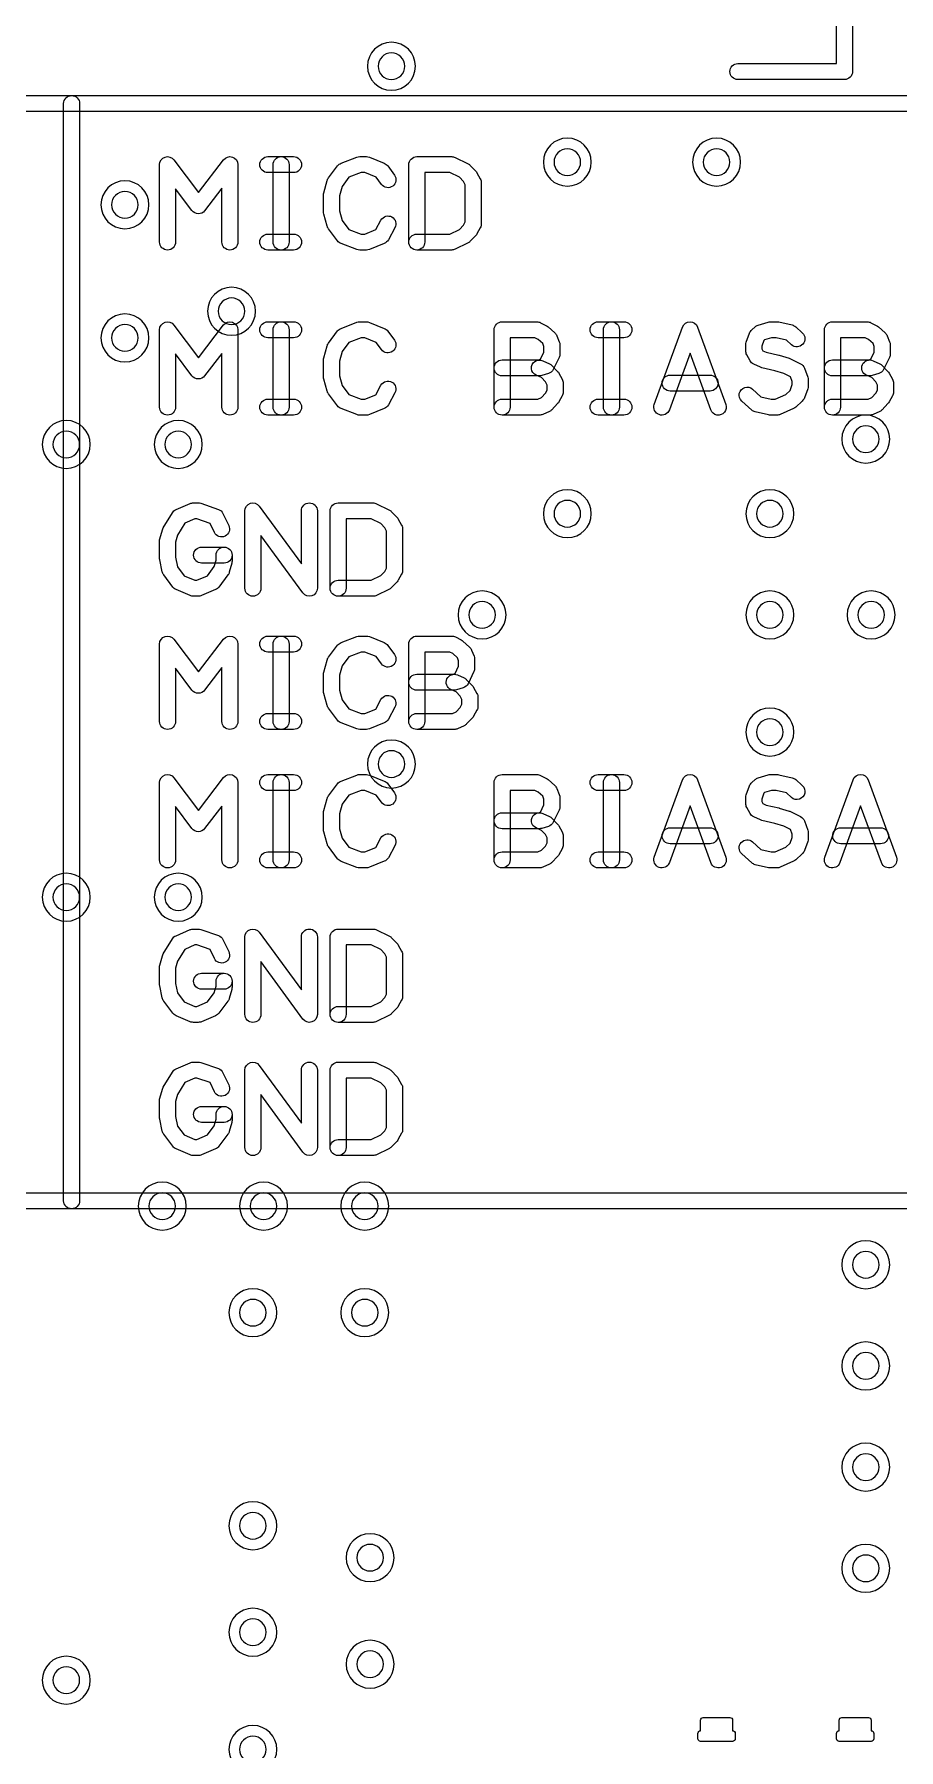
# Model space of a CAD drawing. Extents: x 0 to 53.3, y 0 to 68.6.
# Drawn here: x 28.4 to 36.51, y 19.5 to 35.6 of the extents above; entities that cross this region are included whole.
import ezdxf

# ---------------------------------------------------------------- set-up
doc = ezdxf.new("R2010")
doc.units = 0
for name, color, linetype in [('HOLE_1_4', 7, 'CONTINUOUS'), ('NC_Resist-A', 221, 'CONTINUOUS'), ('NC_Symbol-A', 140, 'CONTINUOUS')]:
    doc.layers.add(name, color=color, linetype=linetype)

msp = doc.modelspace()

# ---------------------------------------------------------------- linework, layer by layer
at = {"layer": 'HOLE_1_4'}
for points in [[(31.875, 35.3, 1), (31.625, 35.3, 1), (31.875, 35.3)], [(33.525, 34.4, 1), (33.275, 34.4, 1), (33.525, 34.4)], [(34.925, 34.4, 1), (34.675, 34.4, 1), (34.925, 34.4)], [(29.375, 34, 1), (29.125, 34, 1), (29.375, 34)], [(30.375, 33, 1), (30.125, 33, 1), (30.375, 33)], [(29.375, 32.75, 1), (29.125, 32.75, 1), (29.375, 32.75)], [(36.325, 31.8, 1), (36.075, 31.8, 1), (36.325, 31.8)], [(28.825, 31.75, 1), (28.575, 31.75, 1), (28.825, 31.75)], [(29.875, 31.75, 1), (29.625, 31.75, 1), (29.875, 31.75)], [(33.525, 31.1, 1), (33.275, 31.1, 1), (33.525, 31.1)], [(35.425, 31.1, 1), (35.175, 31.1, 1), (35.425, 31.1)], [(32.725, 30.15, 1), (32.475, 30.15, 1), (32.725, 30.15)], [(35.425, 30.15, 1), (35.175, 30.15, 1), (35.425, 30.15)], [(36.375, 30.15, 1), (36.125, 30.15, 1), (36.375, 30.15)], [(35.425, 29.05, 1), (35.175, 29.05, 1), (35.425, 29.05)], [(31.875, 28.75, 1), (31.625, 28.75, 1), (31.875, 28.75)], [(28.825, 27.5, 1), (28.575, 27.5, 1), (28.825, 27.5)], [(29.875, 27.5, 1), (29.625, 27.5, 1), (29.875, 27.5)], [(29.725, 24.6, 1), (29.475, 24.6, 1), (29.725, 24.6)], [(30.675, 24.6, 1), (30.425, 24.6, 1), (30.675, 24.6)], [(31.625, 24.6, 1), (31.375, 24.6, 1), (31.625, 24.6)], [(36.325, 24.05, 1), (36.075, 24.05, 1), (36.325, 24.05)], [(30.575, 23.6, 1), (30.325, 23.6, 1), (30.575, 23.6)], [(31.625, 23.6, 1), (31.375, 23.6, 1), (31.625, 23.6)], [(36.325, 23.1, 1), (36.075, 23.1, 1), (36.325, 23.1)], [(36.325, 22.15, 1), (36.075, 22.15, 1), (36.325, 22.15)], [(30.575, 21.6, 1), (30.325, 21.6, 1), (30.575, 21.6)], [(31.675, 21.3, 1), (31.425, 21.3, 1), (31.675, 21.3)], [(36.325, 21.2, 1), (36.075, 21.2, 1), (36.325, 21.2)], [(30.575, 20.6, 1), (30.325, 20.6, 1), (30.575, 20.6)], [(31.675, 20.3, 1), (31.425, 20.3, 1), (31.675, 20.3)], [(28.825, 20.15, 1), (28.575, 20.15, 1), (28.825, 20.15)], [(30.575, 19.5, 1), (30.325, 19.5, 1), (30.575, 19.5)]]:
    msp.add_lwpolyline(points, format="xyb", close=True, dxfattribs=at)
at = {"layer": 'NC_Resist-A'}
for points in [[(31.975, 35.3, 1), (31.525, 35.3, 1), (31.975, 35.3)], [(33.625, 34.4, 1), (33.175, 34.4, 1), (33.625, 34.4)], [(35.025, 34.4, 1), (34.575, 34.4, 1), (35.025, 34.4)], [(29.475, 34, 1), (29.025, 34, 1), (29.475, 34)], [(30.475, 33, 1), (30.025, 33, 1), (30.475, 33)], [(29.475, 32.75, 1), (29.025, 32.75, 1), (29.475, 32.75)], [(28.925, 31.75, 1), (28.475, 31.75, 1), (28.925, 31.75)], [(29.975, 31.75, 1), (29.525, 31.75, 1), (29.975, 31.75)], [(36.425, 31.8, 1), (35.975, 31.8, 1), (36.425, 31.8)], [(33.625, 31.1, 1), (33.175, 31.1, 1), (33.625, 31.1)], [(35.525, 31.1, 1), (35.075, 31.1, 1), (35.525, 31.1)], [(32.825, 30.15, 1), (32.375, 30.15, 1), (32.825, 30.15)], [(35.525, 30.15, 1), (35.075, 30.15, 1), (35.525, 30.15)], [(36.475, 30.15, 1), (36.025, 30.15, 1), (36.475, 30.15)], [(35.525, 29.05, 1), (35.075, 29.05, 1), (35.525, 29.05)], [(31.975, 28.75, 1), (31.525, 28.75, 1), (31.975, 28.75)], [(28.925, 27.5, 1), (28.475, 27.5, 1), (28.925, 27.5)], [(29.975, 27.5, 1), (29.525, 27.5, 1), (29.975, 27.5)], [(29.825, 24.6, 1), (29.375, 24.6, 1), (29.825, 24.6)], [(30.775, 24.6, 1), (30.325, 24.6, 1), (30.775, 24.6)], [(31.725, 24.6, 1), (31.275, 24.6, 1), (31.725, 24.6)], [(36.425, 24.05, 1), (35.975, 24.05, 1), (36.425, 24.05)], [(30.675, 23.6, 1), (30.225, 23.6, 1), (30.675, 23.6)], [(31.725, 23.6, 1), (31.275, 23.6, 1), (31.725, 23.6)], [(36.425, 23.1, 1), (35.975, 23.1, 1), (36.425, 23.1)], [(36.425, 22.15, 1), (35.975, 22.15, 1), (36.425, 22.15)], [(30.675, 21.6, 1), (30.225, 21.6, 1), (30.675, 21.6)], [(31.775, 21.3, 1), (31.325, 21.3, 1), (31.775, 21.3)], [(36.425, 21.2, 1), (35.975, 21.2, 1), (36.425, 21.2)], [(30.675, 20.6, 1), (30.225, 20.6, 1), (30.675, 20.6)], [(31.775, 20.3, 1), (31.325, 20.3, 1), (31.775, 20.3)], [(28.925, 20.15, 1), (28.475, 20.15, 1), (28.925, 20.15)], [(30.675, 19.5, 1), (30.225, 19.5, 1), (30.675, 19.5)], [(34.65, 19.575, -0.414214), (34.625, 19.6), (34.625, 19.65, -0.414214), (34.65, 19.675), (34.65, 19.675), (34.65, 19.775, -0.414214), (34.675, 19.8), (34.925, 19.8, -0.414214), (34.95, 19.775), (34.95, 19.675), (34.95, 19.675, -0.414214), (34.975, 19.65), (34.975, 19.6, -0.414214), (34.95, 19.575)], [(35.95, 19.575, -0.414214), (35.925, 19.6), (35.925, 19.65, -0.414214), (35.95, 19.675), (35.95, 19.675), (35.95, 19.775, -0.414214), (35.975, 19.8), (36.225, 19.8, -0.414214), (36.25, 19.775), (36.25, 19.675), (36.25, 19.675, -0.414214), (36.275, 19.65), (36.275, 19.6, -0.414214), (36.25, 19.575)]]:
    msp.add_lwpolyline(points, format="xyb", close=True, dxfattribs=at)
at = {"layer": 'NC_Symbol-A'}
for points in [[(35, 35.175, -1), (35, 35.325), (35.925, 35.325), (35.925, 48.675), (35, 48.675, -1), (35, 48.825), (36, 48.825, -0.414214), (36.075, 48.75), (36.075, 35.25, -0.414214), (36, 35.175)], [(20.975, 24.65, -1), (20.825, 24.65), (20.825, 34.95, -0.414214), (20.9, 35.025), (37.05, 35.025, -0.414214), (37.125, 34.95), (37.125, 24.65, -0.414214), (37.05, 24.575), (20.9, 24.575, -1), (20.9, 24.725), (36.975, 24.725), (36.975, 34.875), (20.975, 34.875)], [(28.675, 34.95, -1), (28.825, 34.95), (28.825, 24.65, -1), (28.675, 24.65)], [(29.725, 33.65, -1), (29.575, 33.65), (29.575, 34.37642, -0.721828), (29.71013, 34.42124), (29.93911, 34.11405), (30.17487, 34.42201, -0.716973), (30.30942, 34.37642), (30.30942, 33.65, -1), (30.15942, 33.65), (30.15942, 34.15507), (29.99786, 33.94403, -0.497802), (29.87818, 33.9448), (29.725, 34.1503)], [(30.59026, 34.30142, -1), (30.59026, 34.45142), (30.83182, 34.45142, -1), (30.83182, 34.30142)], [(30.78994, 33.65, -1), (30.63994, 33.65), (30.63994, 34.37642, -1), (30.78994, 34.37642)], [(31.77798, 34.2793, -1), (31.65708, 34.19052), (31.60735, 34.25824), (31.50037, 34.30142), (31.46645, 34.30142), (31.35139, 34.25742), (31.28732, 34.17281), (31.26266, 34.08326), (31.26266, 33.94316), (31.28732, 33.8536), (31.35138, 33.76899), (31.46645, 33.725), (31.50038, 33.725), (31.60237, 33.76616), (31.65183, 33.85599, -1), (31.78323, 33.78363), (31.72089, 33.67042, -0.172647), (31.68326, 33.63705), (31.54301, 33.58045, -0.096196), (31.51494, 33.575), (31.4526, 33.575, -0.091533), (31.42582, 33.57994), (31.27777, 33.63654, -0.140316), (31.24476, 33.66133), (31.15904, 33.77454, -0.095127), (31.14652, 33.7999), (31.11535, 33.91311, -0.067273), (31.11266, 33.93302), (31.11266, 34.0934, -0.067273), (31.11535, 34.11331), (31.14652, 34.22651, -0.095127), (31.15904, 34.25187), (31.24476, 34.36508, -0.140266), (31.27776, 34.38986), (31.42581, 34.44647, -0.091573), (31.4526, 34.45142), (31.51494, 34.45142, -0.096196), (31.54301, 34.44597), (31.68326, 34.38936, -0.13934), (31.71564, 34.3642)], [(32.06266, 33.65, -1), (31.91266, 33.65), (31.91266, 34.37642, -0.414214), (31.98766, 34.45142), (32.31494, 34.45142, -0.113231), (32.34763, 34.44392), (32.46451, 34.38731, -0.088472), (32.48583, 34.37185), (32.54037, 34.31525, -0.065989), (32.55206, 34.29938), (32.58323, 34.24277, -0.12648), (32.59253, 34.2066), (32.59253, 33.81981, -0.126514), (32.58323, 33.78363), (32.55206, 33.72703, -0.065961), (32.54037, 33.71117), (32.48583, 33.65456, -0.088472), (32.46451, 33.6391), (32.34763, 33.5825, -0.113231), (32.31494, 33.575), (31.98766, 33.575, -1), (31.98766, 33.725), (32.29774, 33.725), (32.38709, 33.76827), (32.42546, 33.80809), (32.44253, 33.8391), (32.44253, 34.18732), (32.42546, 34.21833), (32.38709, 34.25814), (32.29773, 34.30142), (32.06266, 34.30142)], [(30.59026, 33.575, -1), (30.59026, 33.725), (30.83182, 33.725, -1), (30.83182, 33.575)], [(29.725, 32.1, -1), (29.575, 32.1), (29.575, 32.82642, -0.721828), (29.71013, 32.87124), (29.93911, 32.56405), (30.17487, 32.87201, -0.716973), (30.30942, 32.82642), (30.30942, 32.1, -1), (30.15942, 32.1), (30.15942, 32.60507), (29.99786, 32.39403, -0.497802), (29.87818, 32.3948), (29.725, 32.6003)], [(30.59026, 32.75142, -1), (30.59026, 32.90142), (30.83182, 32.90142, -1), (30.83182, 32.75142)], [(30.78994, 32.1, -1), (30.63994, 32.1), (30.63994, 32.82642, -1), (30.78994, 32.82642)], [(31.77798, 32.7293, -1), (31.65708, 32.64052), (31.60735, 32.70824), (31.50037, 32.75142), (31.46645, 32.75142), (31.35139, 32.70742), (31.28732, 32.62281), (31.26266, 32.53326), (31.26266, 32.39316), (31.28732, 32.3036), (31.35138, 32.21899), (31.46645, 32.175), (31.50038, 32.175), (31.60237, 32.21616), (31.65183, 32.30599, -1), (31.78323, 32.23363), (31.72089, 32.12042, -0.172647), (31.68326, 32.08705), (31.54301, 32.03045, -0.096196), (31.51494, 32.025), (31.4526, 32.025, -0.091533), (31.42582, 32.02994), (31.27777, 32.08654, -0.140316), (31.24476, 32.11133), (31.15904, 32.22454, -0.095127), (31.14652, 32.2499), (31.11535, 32.36311, -0.067273), (31.11266, 32.38302), (31.11266, 32.5434, -0.067273), (31.11535, 32.56331), (31.14652, 32.67651, -0.095127), (31.15904, 32.70187), (31.24476, 32.81508, -0.140266), (31.27776, 32.83986), (31.42581, 32.89647, -0.091573), (31.4526, 32.90142), (31.51494, 32.90142, -0.096196), (31.54301, 32.89597), (31.68326, 32.83936, -0.13934), (31.71564, 32.8142)], [(32.86266, 32.1, -1), (32.71266, 32.1), (32.71266, 32.82642, -0.414214), (32.78766, 32.90142), (33.11494, 32.90142, -0.12026), (33.14949, 32.89299), (33.20403, 32.86468, -0.064683), (33.21989, 32.85364), (33.28223, 32.79704, -0.110983), (33.30114, 32.77013), (33.32451, 32.71353, -0.098199), (33.33019, 32.68491), (33.33019, 32.6, -0.112704), (33.32276, 32.56745), (33.26822, 32.45424, -0.209984), (33.22238, 32.41501), (33.16004, 32.39614, -0.073621), (33.13831, 32.39292), (32.78766, 32.39292, -1), (32.78766, 32.54292), (33.12721, 32.54292), (33.14738, 32.54903), (33.18019, 32.61712), (33.18019, 32.67004), (33.16893, 32.69731), (33.12628, 32.73603), (33.09663, 32.75142), (32.86266, 32.75142)], [(33.68896, 32.75142, -1), (33.68896, 32.90142), (33.93052, 32.90142, -1), (33.93052, 32.75142)], [(33.88864, 32.1, -1), (33.73864, 32.1), (33.73864, 32.82642, -1), (33.88864, 32.82642)], [(34.35682, 32.0743, -1), (34.2159, 32.1257), (34.48084, 32.85212, -0.699716), (34.62176, 32.85212), (34.88669, 32.1257, -1), (34.74577, 32.0743), (34.5513, 32.60753)], [(35.60431, 32.79704, -1), (35.50349, 32.68598), (35.45574, 32.72934), (35.35847, 32.75142), (35.31565, 32.75142), (35.24894, 32.73122), (35.24393, 32.72667), (35.2237, 32.67158), (35.2237, 32.64759), (35.23355, 32.6297), (35.26626, 32.61485), (35.38349, 32.58823, -0.017632), (35.3886, 32.58687), (35.48211, 32.55857, -0.043373), (35.49417, 32.55375), (35.58768, 32.50658, -0.190205), (35.62431, 32.46546), (35.65547, 32.38056, -0.088162), (35.66006, 32.35472), (35.66006, 32.29811, -0.088162), (35.65547, 32.27227), (35.62431, 32.18737, -0.121028), (35.60432, 32.15769), (35.54198, 32.10108, -0.077945), (35.52256, 32.08831), (35.39788, 32.03171, -0.106935), (35.36688, 32.025), (35.30455, 32.025, -0.055853), (35.28795, 32.02686), (35.16327, 32.05516, -0.129239), (35.12945, 32.07278), (35.03594, 32.15769, -1), (35.13678, 32.26873), (35.21569, 32.19708), (35.31295, 32.175), (35.35065, 32.175), (35.44985, 32.22003), (35.48984, 32.25635), (35.51006, 32.31144), (35.51006, 32.34139), (35.49369, 32.38599), (35.43243, 32.41689), (35.34769, 32.44254), (35.2256, 32.47026, -0.050748), (35.21121, 32.47511), (35.14887, 32.50341, -0.161712), (35.11417, 32.53552), (35.083, 32.59212, -0.126514), (35.0737, 32.6283), (35.0737, 32.68491, -0.088201), (35.0783, 32.71076), (35.10947, 32.79566, -0.121028), (35.12946, 32.82534), (35.16063, 32.85364, -0.111239), (35.18931, 32.86989), (35.28282, 32.8982, -0.073621), (35.30455, 32.90142), (35.36688, 32.90142, -0.055887), (35.38349, 32.89956), (35.50817, 32.87125, -0.129161), (35.54197, 32.85364)], [(35.96136, 32.1, -1), (35.81136, 32.1), (35.81136, 32.82642, -0.414214), (35.88636, 32.90142), (36.21364, 32.90142, -0.12026), (36.24819, 32.89299), (36.30273, 32.86468, -0.064683), (36.31859, 32.85364), (36.38093, 32.79704, -0.110955), (36.39984, 32.77014), (36.42322, 32.71354, -0.098232), (36.4289, 32.68491), (36.4289, 32.6, -0.112738), (36.42147, 32.56744), (36.36692, 32.45423, -0.209959), (36.32108, 32.41501), (36.25874, 32.39614, -0.073621), (36.23701, 32.39292), (35.88636, 32.39292, -1), (35.88636, 32.54292), (36.22591, 32.54292), (36.24609, 32.54903), (36.2789, 32.61713), (36.2789, 32.67003), (36.26763, 32.69731), (36.22498, 32.73603), (36.19533, 32.75142), (35.96136, 32.75142)], [(33.10731, 32.39963, -1), (33.16931, 32.53621), (33.23165, 32.50791, -0.094741), (33.25466, 32.49166), (33.3092, 32.43506, -0.065961), (33.32089, 32.4192), (33.35206, 32.3626, -0.126514), (33.36136, 32.32642), (33.36136, 32.24151, -0.126514), (33.35206, 32.20533), (33.32089, 32.14873, -0.065961), (33.3092, 32.13287), (33.25466, 32.07626, -0.094741), (33.23165, 32.06001), (33.16931, 32.03171, -0.106935), (33.13831, 32.025), (32.78766, 32.025, -1), (32.78766, 32.175), (33.12208, 32.175), (33.15659, 32.19066), (33.19429, 32.22979), (33.21136, 32.2608), (33.21136, 32.30713), (33.19429, 32.33814), (33.15659, 32.37725)], [(36.20601, 32.39963, -1), (36.26801, 32.53621), (36.33035, 32.50791, -0.094694), (36.35335, 32.49167), (36.4079, 32.43507, -0.066036), (36.4196, 32.41919), (36.45076, 32.36259, -0.12648), (36.46006, 32.32642), (36.46006, 32.24151, -0.12648), (36.45076, 32.20534), (36.4196, 32.14874, -0.065989), (36.40791, 32.13287), (36.35336, 32.07626, -0.094741), (36.33035, 32.06001), (36.26801, 32.03171, -0.106935), (36.23701, 32.025), (35.88636, 32.025, -1), (35.88636, 32.175), (36.22078, 32.175), (36.25529, 32.19067), (36.29299, 32.22979), (36.31006, 32.26079), (36.31006, 32.30714), (36.293, 32.33814), (36.2553, 32.37725)], [(34.36429, 32.25142, -1), (34.36429, 32.40142), (34.73831, 32.40142, -1), (34.73831, 32.25142)], [(30.59026, 32.025, -1), (30.59026, 32.175), (30.83182, 32.175, -1), (30.83182, 32.025)], [(33.68896, 32.025, -1), (33.68896, 32.175), (33.93052, 32.175, -1), (33.93052, 32.025)], [(30.22406, 30.98915, -1), (30.08892, 30.92405), (30.04793, 31.00914), (29.9257, 31.05142), (29.90691, 31.05142), (29.81074, 31.01032), (29.74292, 30.89835), (29.725, 30.83326), (29.725, 30.69068), (29.7434, 30.60157), (29.80687, 30.51775), (29.90691, 30.475), (29.92296, 30.475), (30.023, 30.51775), (30.088, 30.6036), (30.10487, 30.66486), (30.10487, 30.71132, -1), (30.25487, 30.71132), (30.25487, 30.65472, -0.067273), (30.25218, 30.63481), (30.2288, 30.5499, -0.095112), (30.21629, 30.52454), (30.13058, 30.41133, -0.13049), (30.10025, 30.38763), (29.96778, 30.33103, -0.101298), (29.93831, 30.325), (29.89156, 30.325, -0.101298), (29.86209, 30.33103), (29.72962, 30.38763, -0.13049), (29.69929, 30.41133), (29.61358, 30.52454, -0.111539), (29.59993, 30.55464), (29.57655, 30.66785, -0.050962), (29.575, 30.68302), (29.575, 30.8434, -0.067273), (29.57769, 30.86331), (29.60107, 30.94821, -0.069071), (29.60923, 30.96715), (29.69494, 31.10866, -0.156881), (29.72962, 31.13878), (29.86209, 31.19539, -0.101298), (29.89156, 31.20142), (29.93831, 31.20142, -0.083456), (29.96283, 31.1973), (30.12647, 31.14069, -0.199808), (30.16952, 31.10236)], [(30.525, 30.4, -1), (30.375, 30.4), (30.375, 31.12642, -0.725784), (30.51059, 31.17062), (30.90487, 30.63009), (30.90487, 31.12642, -1), (31.05487, 31.12642), (31.05487, 30.4, -0.725784), (30.91928, 30.3558), (30.525, 30.89633)], [(31.325, 30.4, -1), (31.175, 30.4), (31.175, 31.12642, -0.414214), (31.25, 31.20142), (31.57727, 31.20142, -0.113231), (31.60996, 31.19392), (31.72685, 31.13731, -0.088472), (31.74817, 31.12185), (31.80271, 31.06525, -0.065989), (31.8144, 31.04938), (31.84557, 30.99277, -0.12648), (31.85487, 30.9566), (31.85487, 30.56981, -0.126514), (31.84557, 30.53363), (31.8144, 30.47703, -0.065961), (31.80271, 30.46117), (31.74817, 30.40456, -0.088472), (31.72685, 30.3891), (31.60996, 30.3325, -0.113231), (31.57727, 30.325), (31.25, 30.325, -1), (31.25, 30.475), (31.56007, 30.475), (31.64943, 30.51827), (31.6878, 30.55809), (31.70487, 30.5891), (31.70487, 30.93732), (31.6878, 30.96833), (31.64943, 31.00814), (31.56006, 31.05142), (31.325, 31.05142)], [(30.17987, 30.78632, -1), (30.17987, 30.63632), (29.96948, 30.63632, -1), (29.96948, 30.78632)], [(29.725, 29.15, -1), (29.575, 29.15), (29.575, 29.87642, -0.721828), (29.71013, 29.92124), (29.93911, 29.61405), (30.17487, 29.92201, -0.716973), (30.30942, 29.87642), (30.30942, 29.15, -1), (30.15942, 29.15), (30.15942, 29.65507), (29.99786, 29.44403, -0.497802), (29.87818, 29.4448), (29.725, 29.6503)], [(30.59026, 29.80142, -1), (30.59026, 29.95142), (30.83182, 29.95142, -1), (30.83182, 29.80142)], [(30.78994, 29.15, -1), (30.63994, 29.15), (30.63994, 29.87642, -1), (30.78994, 29.87642)], [(31.77798, 29.7793, -1), (31.65708, 29.69052), (31.60735, 29.75824), (31.50037, 29.80142), (31.46645, 29.80142), (31.35139, 29.75742), (31.28732, 29.67281), (31.26266, 29.58326), (31.26266, 29.44316), (31.28732, 29.3536), (31.35138, 29.26899), (31.46645, 29.225), (31.50038, 29.225), (31.60237, 29.26616), (31.65183, 29.35599, -1), (31.78323, 29.28363), (31.72089, 29.17042, -0.172647), (31.68326, 29.13705), (31.54301, 29.08045, -0.096196), (31.51494, 29.075), (31.4526, 29.075, -0.091533), (31.42582, 29.07994), (31.27777, 29.13654, -0.140316), (31.24476, 29.16133), (31.15904, 29.27454, -0.095127), (31.14652, 29.2999), (31.11535, 29.41311, -0.067273), (31.11266, 29.43302), (31.11266, 29.5934, -0.067273), (31.11535, 29.61331), (31.14652, 29.72651, -0.095127), (31.15904, 29.75187), (31.24476, 29.86508, -0.140266), (31.27776, 29.88986), (31.42581, 29.94647, -0.091573), (31.4526, 29.95142), (31.51494, 29.95142, -0.096196), (31.54301, 29.94597), (31.68326, 29.88936, -0.13934), (31.71564, 29.8642)], [(32.06266, 29.15, -1), (31.91266, 29.15), (31.91266, 29.87642, -0.414214), (31.98766, 29.95142), (32.31494, 29.95142, -0.12026), (32.34949, 29.94299), (32.40403, 29.91468, -0.064683), (32.41989, 29.90364), (32.48223, 29.84704, -0.110983), (32.50114, 29.82013), (32.52451, 29.76353, -0.098199), (32.53019, 29.73491), (32.53019, 29.65, -0.112704), (32.52276, 29.61745), (32.46822, 29.50424, -0.209984), (32.42238, 29.46501), (32.36004, 29.44614, -0.073621), (32.33831, 29.44292), (31.98766, 29.44292, -1), (31.98766, 29.59292), (32.32721, 29.59292), (32.34738, 29.59903), (32.38019, 29.66712), (32.38019, 29.72004), (32.36893, 29.74731), (32.32628, 29.78603), (32.29663, 29.80142), (32.06266, 29.80142)], [(32.30731, 29.44963, -1), (32.36931, 29.58621), (32.43165, 29.55791, -0.094741), (32.45466, 29.54166), (32.5092, 29.48506, -0.065961), (32.52089, 29.4692), (32.55206, 29.4126, -0.126514), (32.56136, 29.37642), (32.56136, 29.29151, -0.126514), (32.55206, 29.25533), (32.52089, 29.19873, -0.065961), (32.5092, 29.18287), (32.45466, 29.12626, -0.094741), (32.43165, 29.11001), (32.36931, 29.08171, -0.106935), (32.33831, 29.075), (31.98766, 29.075, -1), (31.98766, 29.225), (32.32208, 29.225), (32.35659, 29.24066), (32.39429, 29.27979), (32.41136, 29.3108), (32.41136, 29.35713), (32.39429, 29.38814), (32.35659, 29.42725)], [(30.59026, 29.075, -1), (30.59026, 29.225), (30.83182, 29.225, -1), (30.83182, 29.075)], [(29.725, 27.85, -1), (29.575, 27.85), (29.575, 28.57642, -0.721828), (29.71013, 28.62124), (29.93911, 28.31405), (30.17487, 28.62201, -0.716973), (30.30942, 28.57642), (30.30942, 27.85, -1), (30.15942, 27.85), (30.15942, 28.35507), (29.99786, 28.14403, -0.497802), (29.87818, 28.1448), (29.725, 28.3503)], [(30.59026, 28.50142, -1), (30.59026, 28.65142), (30.83182, 28.65142, -1), (30.83182, 28.50142)], [(30.78994, 27.85, -1), (30.63994, 27.85), (30.63994, 28.57642, -1), (30.78994, 28.57642)], [(31.77798, 28.4793, -1), (31.65708, 28.39052), (31.60735, 28.45824), (31.50037, 28.50142), (31.46645, 28.50142), (31.35139, 28.45742), (31.28732, 28.37281), (31.26266, 28.28326), (31.26266, 28.14316), (31.28732, 28.0536), (31.35138, 27.96899), (31.46645, 27.925), (31.50038, 27.925), (31.60237, 27.96616), (31.65183, 28.05599, -1), (31.78323, 27.98363), (31.72089, 27.87042, -0.172647), (31.68326, 27.83705), (31.54301, 27.78045, -0.096196), (31.51494, 27.775), (31.4526, 27.775, -0.091533), (31.42582, 27.77994), (31.27777, 27.83654, -0.140316), (31.24476, 27.86133), (31.15904, 27.97454, -0.095127), (31.14652, 27.9999), (31.11535, 28.11311, -0.067273), (31.11266, 28.13302), (31.11266, 28.2934, -0.067273), (31.11535, 28.31331), (31.14652, 28.42651, -0.095127), (31.15904, 28.45187), (31.24476, 28.56508, -0.140266), (31.27776, 28.58986), (31.42581, 28.64647, -0.091573), (31.4526, 28.65142), (31.51494, 28.65142, -0.096196), (31.54301, 28.64597), (31.68326, 28.58936, -0.13934), (31.71564, 28.5642)], [(32.86266, 27.85, -1), (32.71266, 27.85), (32.71266, 28.57642, -0.414214), (32.78766, 28.65142), (33.11494, 28.65142, -0.12026), (33.14949, 28.64299), (33.20403, 28.61468, -0.064683), (33.21989, 28.60364), (33.28223, 28.54704, -0.110983), (33.30114, 28.52013), (33.32451, 28.46353, -0.098199), (33.33019, 28.43491), (33.33019, 28.35, -0.112704), (33.32276, 28.31745), (33.26822, 28.20424, -0.209984), (33.22238, 28.16501), (33.16004, 28.14614, -0.073621), (33.13831, 28.14292), (32.78766, 28.14292, -1), (32.78766, 28.29292), (33.12721, 28.29292), (33.14738, 28.29903), (33.18019, 28.36712), (33.18019, 28.42004), (33.16893, 28.44731), (33.12628, 28.48603), (33.09663, 28.50142), (32.86266, 28.50142)], [(33.68896, 28.50142, -1), (33.68896, 28.65142), (33.93052, 28.65142, -1), (33.93052, 28.50142)], [(33.88864, 27.85, -1), (33.73864, 27.85), (33.73864, 28.57642, -1), (33.88864, 28.57642)], [(34.35682, 27.8243, -1), (34.2159, 27.8757), (34.48084, 28.60212, -0.699716), (34.62176, 28.60212), (34.88669, 27.8757, -1), (34.74577, 27.8243), (34.5513, 28.35753)], [(35.60431, 28.54704, -1), (35.50349, 28.43598), (35.45574, 28.47934), (35.35847, 28.50142), (35.31565, 28.50142), (35.24894, 28.48122), (35.24393, 28.47667), (35.2237, 28.42158), (35.2237, 28.39759), (35.23355, 28.3797), (35.26626, 28.36485), (35.38349, 28.33823, -0.017632), (35.3886, 28.33687), (35.48211, 28.30857, -0.043373), (35.49417, 28.30375), (35.58768, 28.25658, -0.190205), (35.62431, 28.21546), (35.65547, 28.13056, -0.088162), (35.66006, 28.10472), (35.66006, 28.04811, -0.088162), (35.65547, 28.02227), (35.62431, 27.93737, -0.121028), (35.60432, 27.90769), (35.54198, 27.85108, -0.077945), (35.52256, 27.83831), (35.39788, 27.78171, -0.106935), (35.36688, 27.775), (35.30455, 27.775, -0.055853), (35.28795, 27.77686), (35.16327, 27.80516, -0.129239), (35.12945, 27.82278), (35.03594, 27.90769, -1), (35.13678, 28.01873), (35.21569, 27.94708), (35.31295, 27.925), (35.35065, 27.925), (35.44985, 27.97003), (35.48984, 28.00635), (35.51006, 28.06144), (35.51006, 28.09139), (35.49369, 28.13599), (35.43243, 28.16689), (35.34769, 28.19254), (35.2256, 28.22026, -0.050748), (35.21121, 28.22511), (35.14887, 28.25341, -0.161712), (35.11417, 28.28552), (35.083, 28.34212, -0.126514), (35.0737, 28.3783), (35.0737, 28.43491, -0.088201), (35.0783, 28.46076), (35.10947, 28.54566, -0.121028), (35.12946, 28.57534), (35.16063, 28.60364, -0.111239), (35.18931, 28.61989), (35.28282, 28.6482, -0.073621), (35.30455, 28.65142), (35.36688, 28.65142, -0.055887), (35.38349, 28.64956), (35.50817, 28.62125, -0.129161), (35.54197, 28.60364)], [(35.95682, 27.8243, -1), (35.8159, 27.8757), (36.08084, 28.60212, -0.699716), (36.22176, 28.60212), (36.48669, 27.8757, -1), (36.34577, 27.8243), (36.1513, 28.35753)], [(33.10731, 28.14963, -1), (33.16931, 28.28621), (33.23165, 28.25791, -0.094741), (33.25466, 28.24166), (33.3092, 28.18506, -0.065961), (33.32089, 28.1692), (33.35206, 28.1126, -0.126514), (33.36136, 28.07642), (33.36136, 27.99151, -0.126514), (33.35206, 27.95533), (33.32089, 27.89873, -0.065961), (33.3092, 27.88287), (33.25466, 27.82626, -0.094741), (33.23165, 27.81001), (33.16931, 27.78171, -0.106935), (33.13831, 27.775), (32.78766, 27.775, -1), (32.78766, 27.925), (33.12208, 27.925), (33.15659, 27.94066), (33.19429, 27.97979), (33.21136, 28.0108), (33.21136, 28.05713), (33.19429, 28.08814), (33.15659, 28.12725)], [(34.36429, 28.00142, -1), (34.36429, 28.15142), (34.73831, 28.15142, -1), (34.73831, 28.00142)], [(35.96429, 28.00142, -1), (35.96429, 28.15142), (36.33831, 28.15142, -1), (36.33831, 28.00142)], [(30.59026, 27.775, -1), (30.59026, 27.925), (30.83182, 27.925, -1), (30.83182, 27.775)], [(33.68896, 27.775, -1), (33.68896, 27.925), (33.93052, 27.925, -1), (33.93052, 27.775)], [(30.22406, 26.98915, -1), (30.08892, 26.92405), (30.04793, 27.00914), (29.9257, 27.05142), (29.90691, 27.05142), (29.81074, 27.01032), (29.74292, 26.89835), (29.725, 26.83326), (29.725, 26.69068), (29.7434, 26.60157), (29.80687, 26.51775), (29.90691, 26.475), (29.92296, 26.475), (30.023, 26.51775), (30.088, 26.6036), (30.10487, 26.66486), (30.10487, 26.71132, -1), (30.25487, 26.71132), (30.25487, 26.65472, -0.067273), (30.25218, 26.63481), (30.2288, 26.5499, -0.095112), (30.21629, 26.52454), (30.13058, 26.41133, -0.13049), (30.10025, 26.38763), (29.96778, 26.33103, -0.101298), (29.93831, 26.325), (29.89156, 26.325, -0.101298), (29.86209, 26.33103), (29.72962, 26.38763, -0.13049), (29.69929, 26.41133), (29.61358, 26.52454, -0.111539), (29.59993, 26.55464), (29.57655, 26.66785, -0.050962), (29.575, 26.68302), (29.575, 26.8434, -0.067273), (29.57769, 26.86331), (29.60107, 26.94821, -0.069071), (29.60923, 26.96715), (29.69494, 27.10866, -0.156881), (29.72962, 27.13878), (29.86209, 27.19539, -0.101298), (29.89156, 27.20142), (29.93831, 27.20142, -0.083456), (29.96283, 27.1973), (30.12647, 27.14069, -0.199808), (30.16952, 27.10236)], [(30.525, 26.4, -1), (30.375, 26.4), (30.375, 27.12642, -0.725784), (30.51059, 27.17062), (30.90487, 26.63009), (30.90487, 27.12642, -1), (31.05487, 27.12642), (31.05487, 26.4, -0.725784), (30.91928, 26.3558), (30.525, 26.89633)], [(31.325, 26.4, -1), (31.175, 26.4), (31.175, 27.12642, -0.414214), (31.25, 27.20142), (31.57727, 27.20142, -0.113231), (31.60996, 27.19392), (31.72685, 27.13731, -0.088472), (31.74817, 27.12185), (31.80271, 27.06525, -0.065989), (31.8144, 27.04938), (31.84557, 26.99277, -0.12648), (31.85487, 26.9566), (31.85487, 26.56981, -0.126514), (31.84557, 26.53363), (31.8144, 26.47703, -0.065961), (31.80271, 26.46117), (31.74817, 26.40456, -0.088472), (31.72685, 26.3891), (31.60996, 26.3325, -0.113231), (31.57727, 26.325), (31.25, 26.325, -1), (31.25, 26.475), (31.56007, 26.475), (31.64943, 26.51827), (31.6878, 26.55809), (31.70487, 26.5891), (31.70487, 26.93732), (31.6878, 26.96833), (31.64943, 27.00814), (31.56006, 27.05142), (31.325, 27.05142)], [(30.17987, 26.78632, -1), (30.17987, 26.63632), (29.96948, 26.63632, -1), (29.96948, 26.78632)], [(30.22406, 25.73915, -1), (30.08892, 25.67405), (30.04793, 25.75914), (29.9257, 25.80142), (29.90691, 25.80142), (29.81074, 25.76032), (29.74292, 25.64835), (29.725, 25.58326), (29.725, 25.44068), (29.7434, 25.35157), (29.80687, 25.26775), (29.90691, 25.225), (29.92296, 25.225), (30.023, 25.26775), (30.088, 25.3536), (30.10487, 25.41486), (30.10487, 25.46132, -1), (30.25487, 25.46132), (30.25487, 25.40472, -0.067273), (30.25218, 25.38481), (30.2288, 25.2999, -0.095112), (30.21629, 25.27454), (30.13058, 25.16133, -0.13049), (30.10025, 25.13763), (29.96778, 25.08103, -0.101298), (29.93831, 25.075), (29.89156, 25.075, -0.101298), (29.86209, 25.08103), (29.72962, 25.13763, -0.13049), (29.69929, 25.16133), (29.61358, 25.27454, -0.111539), (29.59993, 25.30464), (29.57655, 25.41785, -0.050962), (29.575, 25.43302), (29.575, 25.5934, -0.067273), (29.57769, 25.61331), (29.60107, 25.69821, -0.069071), (29.60923, 25.71715), (29.69494, 25.85866, -0.156881), (29.72962, 25.88878), (29.86209, 25.94539, -0.101298), (29.89156, 25.95142), (29.93831, 25.95142, -0.083456), (29.96283, 25.9473), (30.12647, 25.89069, -0.199808), (30.16952, 25.85236)], [(30.525, 25.15, -1), (30.375, 25.15), (30.375, 25.87642, -0.725784), (30.51059, 25.92062), (30.90487, 25.38009), (30.90487, 25.87642, -1), (31.05487, 25.87642), (31.05487, 25.15, -0.725784), (30.91928, 25.1058), (30.525, 25.64633)], [(31.325, 25.15, -1), (31.175, 25.15), (31.175, 25.87642, -0.414214), (31.25, 25.95142), (31.57727, 25.95142, -0.113231), (31.60996, 25.94392), (31.72685, 25.88731, -0.088472), (31.74817, 25.87185), (31.80271, 25.81525, -0.065989), (31.8144, 25.79938), (31.84557, 25.74277, -0.12648), (31.85487, 25.7066), (31.85487, 25.31981, -0.126514), (31.84557, 25.28363), (31.8144, 25.22703, -0.065961), (31.80271, 25.21117), (31.74817, 25.15456, -0.088472), (31.72685, 25.1391), (31.60996, 25.0825, -0.113231), (31.57727, 25.075), (31.25, 25.075, -1), (31.25, 25.225), (31.56007, 25.225), (31.64943, 25.26827), (31.6878, 25.30809), (31.70487, 25.3391), (31.70487, 25.68732), (31.6878, 25.71833), (31.64943, 25.75814), (31.56006, 25.80142), (31.325, 25.80142)], [(30.17987, 25.53632, -1), (30.17987, 25.38632), (29.96948, 25.38632, -1), (29.96948, 25.53632)]]:
    msp.add_lwpolyline(points, format="xyb", close=True, dxfattribs=at)

doc.saveas('drawing.dxf')
